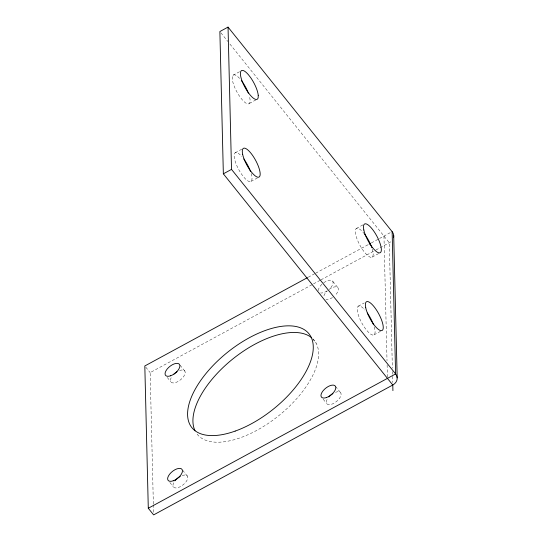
<?xml version="1.0" encoding="UTF-8"?>
<svg xmlns="http://www.w3.org/2000/svg" width="542" height="542" viewBox="0 0 542 542"><rect width="100%" height="100%" fill="white"/><g stroke="black" fill="none" stroke-linecap="round" stroke-linejoin="round"><path stroke-width="0.41" stroke-dasharray="2.71 2.03" d="M232.985 75.291L240.404 71.259M249.367 103.447L256.793 99.416M235.214 152.776L242.64 148.745M250.932 181.468L258.358 177.43M356.385 228.439L363.811 224.408M308.208 277.226L314.895 273.595M315.64 273.195L368.37 244.557M371.345 242.938L378.77 238.907M379.508 238.507L392.13 231.651M153.359 503.952L150.148 372.611L312.802 284.279M313.547 283.873L320.227 280.241M320.972 279.841L375.186 250.397M375.931 249.991L389.298 242.735A9.756 7.988 -1.4 0 0 391.229 241.359M372.103 257.125L379.529 253.094M358.282 306.189L364.224 302.964M374.007 334.875L381.426 330.844M220.933 32.852L227.816 41.436M229.93 44.071L389.298 242.735L392.367 368.181M332.835 281.413L338.167 288.059M312.768 339.028L316.162 343.255M335.512 386.365L340.843 393.011M323.181 399.197L326.575 403.424M180.093 365.22L184.944 371.263M167.282 377.449L170.676 381.676M145.784 367.178L150.148 372.611M182.661 470.239L187.512 476.282M169.849 482.468L173.244 486.702M392.449 371.548L392.713 382.489M383.966 236.082L387.015 360.687M387.117 364.901L387.442 378.37M153.379 504.798L153.589 513.213M323.73 282.741A8.794 4.275 -38.7 0 1 332.51 280.952A8.794 4.275 -38.7 0 1 329.543 288.947M327.158 290.851A8.794 4.275 -38.7 0 1 320.634 292.971M318.391 290.58A8.794 4.275 -38.7 0 1 321.968 284.211M179.612 370.518A8.862 4.309 -38.7 0 1 184.822 374.42A8.862 4.309 -38.7 0 1 174.788 382.781A8.862 4.309 -38.7 0 1 171.319 377.422M329.062 289.394A8.794 4.275 -38.7 0 1 337.842 287.606A8.794 4.275 -38.7 0 1 334.875 295.593M332.49 297.497A8.794 4.275 -38.7 0 1 325.966 299.624M323.94 295.783A8.794 4.275 -38.7 0 1 327.3 290.858M312.829 338.784A75.033 36.497 -38.7 0 1 278.866 415.599A75.033 36.497 -38.7 0 1 196.163 432.814M182.173 475.544A8.862 4.309 -38.7 0 1 187.153 479.988A8.862 4.309 -38.7 0 1 176.225 487.969A8.862 4.309 -38.7 0 1 175.039 480.747M335.512 392.266A8.862 4.309 -38.7 0 1 340.722 396.168A8.862 4.309 -38.7 0 1 330.688 404.528A8.862 4.309 -38.7 0 1 327.219 399.169M372.32 249.151A16.355 4.973 61.5 0 1 366.927 254.875A16.355 4.973 61.5 0 1 355.423 233.053A16.355 4.973 61.5 0 1 364.014 233.406M374.224 326.901A16.355 4.973 61.5 0 1 369.129 332.896A16.355 4.973 61.5 0 1 357.442 311.575A16.355 4.973 61.5 0 1 364.983 310.044M251.149 173.487A16.355 4.973 61.5 0 1 246.054 179.49A16.355 4.973 61.5 0 1 234.374 158.169A16.355 4.973 61.5 0 1 241.915 156.631M239.618 78.434A16.355 4.973 61.5 0 0 232.227 78.095A16.355 4.973 61.5 0 0 239.821 96.639L242.159 99.653A16.355 4.973 61.5 0 0 250.018 102.004L250.065 99.694A16.355 4.973 61.5 0 0 249.51 96.679"/><path stroke-width="0.81" d="M393.512 237.647A9.756 7.988 -1.4 0 0 392.13 231.651L228.04 27.1L219.876 31.538L223.351 173.819L392.781 385.016L392.916 390.626M223.351 173.819L231.515 169.389L228.04 27.1M307.47 277.633L144.816 365.965L148.291 508.254L153.63 514.9L392.781 385.016A9.756 7.988 -1.4 0 0 395.613 373.933L392.13 231.651M369.116 244.151L370.599 243.344M148.291 508.254L395.613 373.933L231.515 169.389M241.339 80.575L242.525 82.106A16.355 4.973 61.5 0 1 248.385 93.163M393.709 235.567L397.184 377.855M173.989 374.088A8.862 4.309 -38.7 0 1 177.038 371.758M328.845 396.913A8.862 4.309 -38.7 0 1 332.944 393.506M195.025 430.775A75.033 36.497 -38.7 0 1 233.223 358.635A75.033 36.497 -38.7 0 1 311.623 337.713M175.039 480.747A8.862 4.309 -38.7 0 1 180.249 476.411M364.481 233.995A16.355 4.973 61.5 0 1 371.873 247.748M367.32 313.012A16.355 4.973 61.5 0 1 373.519 324.78M243.778 158.955A16.355 4.973 61.5 0 1 250.451 171.367M258.236 95.256L258.182 97.567A16.355 4.973 61.5 0 1 250.323 95.223L247.985 92.201A16.355 4.973 61.5 0 1 240.397 73.366A16.355 4.973 61.5 0 1 248.358 74.654L250.695 77.675A16.355 4.973 61.5 0 1 258.236 95.256M170.676 375.775A8.862 4.309 -38.7 0 0 179.612 364.617A8.862 4.309 -38.7 0 0 167.139 369.082A8.862 4.309 -38.7 0 0 170.676 375.775M326.575 397.523A8.862 4.309 -38.7 0 0 335.512 386.365A8.862 4.309 -38.7 0 0 323.046 390.823A8.862 4.309 -38.7 0 0 326.575 397.523M235.181 431.086A75.033 36.497 -38.7 0 0 310.83 336.609A75.033 36.497 -38.7 0 0 205.262 374.4A75.033 36.497 -38.7 0 0 235.181 431.086M173.244 480.795A8.862 4.309 -38.7 0 0 182.18 469.636A8.862 4.309 -38.7 0 0 169.707 474.101A8.862 4.309 -38.7 0 0 173.244 480.795M363.831 230.011A16.355 4.973 61.5 0 0 378.899 252.863A16.355 4.973 61.5 0 0 374.502 232.172A16.355 4.973 61.5 0 0 363.831 230.011M242.66 154.348A16.355 4.973 61.5 0 0 257.728 177.2A16.355 4.973 61.5 0 0 253.331 156.509A16.355 4.973 61.5 0 0 242.66 154.348M365.735 307.754A16.355 4.973 61.5 0 0 380.796 330.613A16.355 4.973 61.5 0 0 376.405 309.922A16.355 4.973 61.5 0 0 365.735 307.754"/></g></svg>
